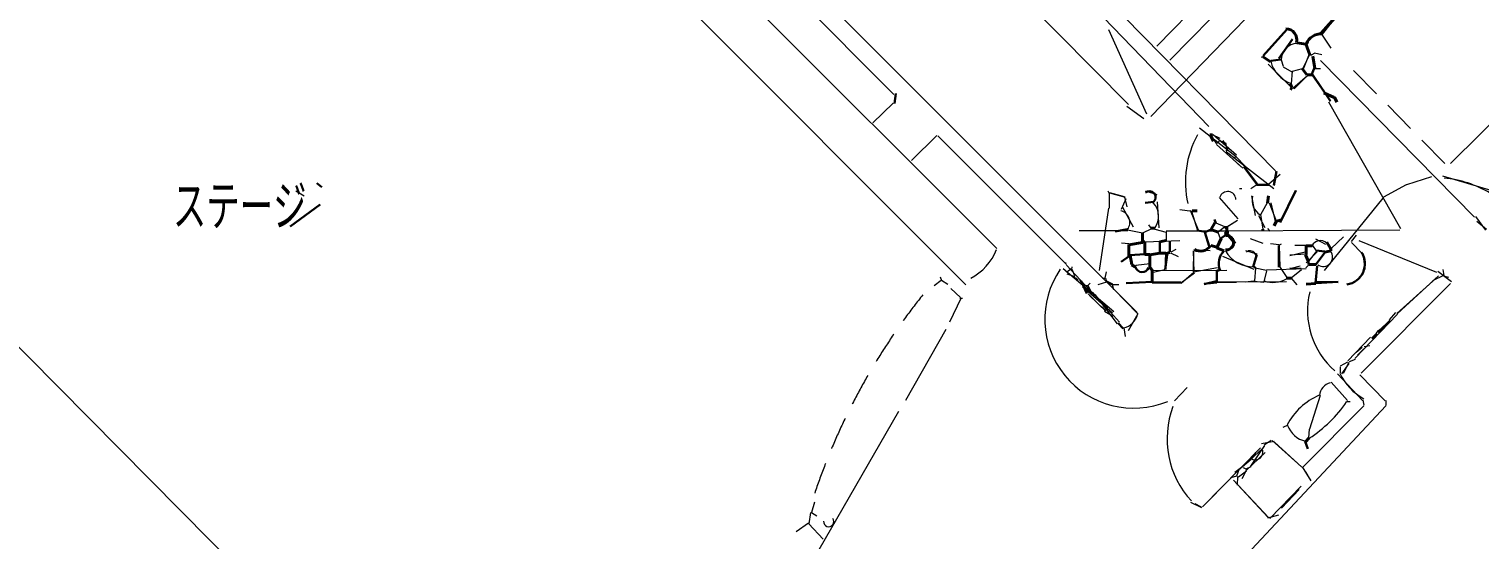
# Model space of a CAD drawing. Header units: millimetres. Extents: x -23299 to 140949, y -27274 to 87783.
# Drawn here: x 93866 to 113675, y 30488 to 37462 of the extents above; entities that cross this region are included whole.
import ezdxf

# ---------------------------------------------------------------- set-up
doc = ezdxf.new("R2010")
doc.units = ezdxf.units.MM
doc.linetypes.add('DASHED', pattern=[666.674799, 446.523571, -220.151228])
for name, color, linetype, lineweight in [('A_DASHED', 8, 'DASHED', 18), ('A_MED', 9, 'CONTINUOUS', 20), ('A_THIN', 8, 'CONTINUOUS', 15), ('CHECK', 2, 'CONTINUOUS', 35), ('P_NOMARK', 6, 'CONTINUOUS', 35), ('SYM', 4, 'CONTINUOUS', 25), ('TEXT', 7, 'CONTINUOUS', 13), ('TEXT_SHAPE', 7, 'CONTINUOUS', 30)]:
    doc.layers.add(name, color=color, linetype=linetype, lineweight=lineweight)
doc.styles.add('JP', font='msgothic.ttc')

msp = doc.modelspace()

# ---------------------------------------------------------------- linework, layer by layer
at = {"layer": 'A_DASHED', "lineweight": 15}
msp.add_line((111961, 36897), (113220, 35615), dxfattribs=at)
msp.add_arc((113007, 28296), 8871, 141.3727, 161.3918, dxfattribs=at)
at = {"layer": 'A_MED', "lineweight": 20}
for p, q in [((108887, 36432), (104503, 40859)), ((111027, 38161), (109190, 36266)), ((108613, 37454), (109134, 36303)), ((111046, 37459), (110726, 37096)), ((110733, 37089), (110700, 37071)), ((111358, 37108), (111262, 36918)), ((111354, 37118), (111275, 36915)), ((110797, 36983), (111096, 36680)), ((110971, 37041), (111000, 36954)), ((110999, 36948), (111116, 36878)), ((111124, 36886), (111110, 36716)), ((111257, 36919), (111122, 36882)), ((111334, 36824), (111131, 36652)), ((111332, 36827), (111151, 36646)), ((112607, 34735), (111623, 36462)), ((108866, 36411), (109094, 36240)), ((106268, 36007), (105924, 35666)), ((106282, 36004), (108041, 34250)), ((110022, 36027), (110135, 35970)), ((110447, 35561), (110091, 35886)), ((113027, 35445), (112684, 35336)), ((97510, 35254), (97627, 35184)), ((108604, 35252), (108622, 35218)), ((108623, 35219), (108622, 35015)), ((108623, 35219), (108623, 35117)), ((108625, 35227), (108842, 35169)), ((108627, 35232), (108828, 35176)), ((108850, 35146), (108785, 34999)), ((108830, 35169), (108862, 35035)), ((109120, 35253), (109273, 35205)), ((109278, 35104), (109303, 34749)), ((110126, 35163), (110379, 34873)), ((110126, 35163), (110379, 34873)), ((110569, 35184), (110615, 34916)), ((110781, 35088), (110692, 34928)), ((110808, 35089), (110902, 34842)), ((110830, 35088), (110893, 34816)), ((111174, 35257), (110977, 34861)), ((108489, 34167), (108620, 35017)), ((108805, 35030), (108949, 34764)), ((109588, 34998), (109757, 34976)), ((110661, 34915), (110747, 34752)), ((110690, 34930), (110720, 34728)), ((108879, 34709), (108214, 34709)), ((108875, 34723), (109080, 34682)), ((109201, 34734), (109079, 34674)), ((109245, 34731), (109400, 34691)), ((109400, 34692), (109400, 34572)), ((110081, 34816), (110200, 34767)), ((110374, 34849), (110231, 34759)), ((108790, 34545), (108893, 34535)), ((109586, 34573), (109112, 34554)), ((110825, 34536), (110943, 34519)), ((110973, 34524), (110940, 34506)), ((111161, 34513), (111314, 34510)), ((111400, 34505), (111450, 34436)), ((111822, 34624), (111654, 34467)), ((111996, 34650), (111929, 34564)), ((111932, 34546), (112079, 34400)), ((109460, 34405), (109563, 34358)), ((109534, 34454), (109467, 34418)), ((109772, 34436), (109779, 34147)), ((109774, 34436), (109772, 34147)), ((110483, 34437), (110638, 34392)), ((111313, 34389), (111092, 34373)), ((111301, 34416), (111093, 34366)), ((112090, 34403), (112115, 34181)), ((106313, 34079), (106333, 34029)), ((108141, 34095), (108159, 34061)), ((109382, 34177), (109205, 34135)), ((110228, 34166), (109212, 34163)), ((109788, 34129), (109602, 33991)), ((109778, 34138), (109605, 33988)), ((110102, 34204), (109775, 34144)), ((110620, 34198), (110610, 34027)), ((110771, 34175), (111312, 34194)), ((110950, 34222), (111051, 34069)), ((108243, 33992), (108277, 33958)), ((108279, 33960), (108330, 33960)), ((108331, 33961), (108384, 33855)), ((108572, 34063), (108588, 34012)), ((111045, 34010), (110092, 34007)), ((110092, 34002), (110363, 34005)), ((110601, 34020), (110482, 34007)), ((110599, 34019), (110735, 34007)), ((113286, 33988), (112067, 32764)), ((108648, 33568), (108668, 33535)), ((109016, 33576), (108881, 33341)), ((108823, 33382), (108839, 33263)), ((111655, 32642), (111878, 32390)), ((111503, 32458), (111360, 32000)), ((111863, 32376), (111914, 32376)), ((112089, 32394), (112100, 32326)), ((112403, 32393), (112403, 32325)), ((111065, 32055), (110997, 32021)), ((111354, 32002), (111345, 31883)), ((110689, 31745), (109899, 30940)), ((110704, 31806), (110875, 31837)), ((110493, 31436), (110752, 31681)), ((110323, 31305), (110790, 30800)), ((111218, 31177), (110976, 30921)), ((109735, 31006), (109885, 30933)), ((110792, 30789), (110941, 30830))]:
    msp.add_line(p, q, dxfattribs=at)
for centre, radius, start, end in [((111194, 37043), 220, 90.9333, 180.7084), ((109031, 34905), 268, 323.2389, 44.1088), ((110242, 35132), 112, 1.3507, 161.9071), ((110242, 35132), 112, 1.3507, 161.9071), ((110802, 35122), 228, 164.6632, 239.517), ((108741, 34822), 164, 324.4284, 75.6833), ((111507, 34450), 124, 47.9278, 153.5231), ((106392, 34719), 741, 297.1953, 338.7534), ((110547, 34352), 83.2, 315.9717, 127.3128), ((111546, 34350), 129, 235.5821, 38.9164), ((111842, 34253), 277, 275.911, 344.831), ((110860, 34369), 366, 250.7923, 300.3263), ((111694, 32441), 200, 104.8571, 174.3655), ((111852, 31633), 905, 113.5858, 151.9072), ((110419, 33346), 1742, 302.5478, 326.1293), ((111391, 32178), 354, 201.0118, 255.5606)]:
    msp.add_arc(centre, radius, start, end, dxfattribs=at)
at = {"layer": 'A_THIN', "lineweight": 15}
for p, q in [((99031, 42524), (107087, 34468)), ((98582, 42067), (106664, 33971)), ((100946, 41313), (105681, 36570)), ((109450, 37035), (113126, 40782)), ((112512, 40540), (109276, 37228)), ((109006, 33592), (103672, 38926)), ((110896, 35527), (108412, 38053)), ((109982, 36133), (108221, 37958)), ((111524, 37393), (111650, 37201)), ((115071, 37395), (113284, 35627)), ((111359, 37108), (111393, 37108)), ((111425, 37128), (111392, 37110)), ((111429, 37136), (111530, 37115)), ((111426, 36921), (111511, 36921)), ((113613, 34893), (111508, 37032)), ((105673, 36448), (105396, 36182)), ((110359, 35719), (109855, 36109)), ((109999, 36030), (110033, 36030)), ((109999, 36019), (110033, 36019)), ((110022, 35994), (110089, 35893)), ((110363, 35739), (110043, 36018)), ((110130, 35938), (110096, 35904)), ((110136, 35939), (110215, 35904)), ((110176, 35939), (110248, 35821)), ((110215, 35900), (110219, 35832)), ((110215, 35812), (110232, 35795)), ((110871, 35279), (110222, 35786)), ((110311, 35686), (110428, 35582)), ((110352, 35715), (110318, 35697)), ((110356, 35717), (110477, 35596)), ((110459, 35598), (110492, 35564)), ((110960, 35477), (110804, 35344)), ((113176, 35459), (113852, 35257)), ((110402, 35287), (110436, 35287)), ((110642, 35334), (110559, 35280)), ((112681, 35336), (112370, 35168)), ((99721, 27079), (91669, 35191)), ((111566, 34164), (112366, 35154)), ((109730, 34989), (109840, 34720)), ((109748, 34978), (109831, 34711)), ((113629, 34902), (113764, 34717)), ((109160, 34791), (109195, 34741)), ((109400, 34704), (112593, 34722)), ((109400, 34707), (110705, 34714)), ((110105, 34689), (110138, 34604)), ((110198, 34758), (110113, 34690)), ((110374, 34850), (110204, 34741)), ((110247, 34708), (110247, 34674)), ((110705, 34725), (110739, 34725)), ((110785, 34738), (110819, 34704)), ((113646, 34839), (113777, 34732)), ((110551, 34604), (110721, 34538)), ((111584, 34521), (111447, 34595)), ((112033, 34574), (113096, 34142)), ((110001, 34434), (109778, 34446)), ((110170, 34360), (110600, 34182)), ((111455, 34430), (111351, 34296)), ((108685, 33603), (107995, 34187)), ((108421, 33829), (108038, 34240)), ((108105, 34189), (108042, 34139)), ((108045, 34120), (108142, 34089)), ((108111, 34215), (108110, 34181)), ((108114, 34183), (108149, 34098)), ((108582, 34148), (108564, 34063)), ((109177, 34255), (108989, 34233)), ((110619, 34203), (110771, 34170)), ((110772, 34163), (110734, 34011)), ((111092, 34204), (111245, 34200)), ((111093, 34194), (111233, 34228)), ((111250, 34173), (111109, 34061)), ((111342, 34236), (111308, 34202)), ((113122, 34095), (112556, 33574)), ((113190, 34099), (113039, 34027)), ((113111, 34157), (113299, 34018)), ((113181, 34181), (113196, 34096)), ((113191, 34091), (113259, 34075)), ((106329, 34031), (106231, 33958)), ((106333, 34032), (106418, 33981)), ((106459, 33920), (106592, 33798)), ((108165, 34066), (108199, 34032)), ((108216, 34032), (108249, 33998)), ((108667, 33583), (108258, 33942)), ((108364, 33994), (108330, 33960)), ((108331, 33961), (108365, 33893)), ((108356, 33894), (108344, 33859)), ((108585, 34007), (108468, 33970)), ((108533, 34062), (108567, 34062)), ((108665, 33976), (108681, 33908)), ((108669, 33977), (108753, 33977)), ((108688, 33911), (109013, 33576)), ((111107, 34060), (111187, 33971)), ((113046, 34020), (112551, 33579)), ((106598, 33783), (106443, 33461)), ((106584, 33790), (106618, 33790)), ((108337, 33849), (108523, 33662)), ((108352, 33826), (108549, 33638)), ((108764, 33462), (108396, 33870)), ((108736, 33436), (108432, 33840)), ((108552, 33693), (108603, 33660)), ((108528, 33668), (108564, 33618)), ((108559, 33609), (108644, 33559)), ((108604, 33649), (108570, 33615)), ((112560, 33572), (111979, 32963)), ((112535, 33594), (112450, 33492)), ((105846, 32397), (106397, 33364)), ((112304, 33351), (112270, 33317)), ((111885, 32933), (112195, 33254)), ((112080, 33117), (111996, 33047)), ((112100, 33095), (112015, 33009)), ((112184, 33136), (112104, 33122)), ((111878, 32913), (111777, 32860)), ((111895, 32895), (111795, 32757)), ((111899, 32908), (111819, 32759)), ((111985, 32953), (111900, 32920)), ((111740, 32756), (112083, 32392)), ((111777, 32853), (111780, 32768)), ((112048, 32744), (112395, 32389)), ((109689, 32570), (109516, 32387)), ((112404, 32320), (110439, 30223)), ((112103, 32317), (111273, 31485)), ((105745, 32243), (103627, 28576)), ((110406, 31455), (110712, 31732)), ((110745, 31777), (110552, 31497)), ((110739, 31786), (110837, 31849)), ((110850, 31844), (111202, 31530)), ((110879, 31821), (111256, 31480)), ((110564, 31587), (110443, 31487)), ((110620, 31681), (110569, 31596)), ((110283, 31333), (109899, 30940)), ((110367, 31360), (110282, 31337)), ((110448, 31489), (110338, 31409)), ((110397, 31459), (110362, 31358)), ((110377, 31356), (110372, 31237)), ((110497, 31426), (110391, 31347)), ((110501, 31443), (110436, 31323)), ((110455, 31477), (110488, 31459)), ((110557, 31488), (110489, 31453)), ((111261, 31488), (111378, 31297)), ((111301, 31424), (111333, 31372)), ((110384, 31236), (110802, 30790)), ((110819, 30781), (111246, 31221)), ((104597, 31002), (104554, 30864)), ((109884, 30934), (109798, 30982)), ((104515, 30718), (104346, 30598)), ((104518, 30708), (104717, 30499)), ((104542, 30865), (104519, 30710)), ((104557, 30865), (104627, 30819))]:
    msp.add_line(p, q, dxfattribs=at)
for centre, radius, start, end in [((110997, 35375), 1333, 151.1362, 192.7618), ((113076, 33994), 1438, 58.5862, 85.173), ((110590, 34658), 441, 210.4132, 271.3647), ((108957, 33501), 1214, 145.7301, 292.5555), ((112422, 33617), 1090, 166.3635, 228.9483), ((108770, 33623), 246, 281.3113, 346.906), ((112463, 33081), 758, 204.6115, 241.5896), ((110660, 31867), 1246, 159.2854, 222.7665), ((110619, 31686), 105, 242.9972, 14.4071), ((104791, 30740), 71, 177.4001, 36.0909)]:
    msp.add_arc(centre, radius, start, end, dxfattribs=at)
at = {"layer": 'CHECK', "lineweight": 30}
msp.add_line((105706, 36580), (105688, 36444), dxfattribs=at)
at = {"layer": 'CHECK', "lineweight": 15}
for p, q in [((111466, 34419), (111315, 34269)), ((107962, 34227), (107962, 34227)), ((108034, 34264), (108027, 34268)), ((108194, 33994), (108194, 33994)), ((108218, 33996), (108218, 33996)), ((108223, 34007), (108223, 34007)), ((108229, 33960), (108229, 33960)), ((108346, 33880), (108343, 33878)), ((108363, 33814), (108363, 33814)), ((108394, 33865), (108394, 33865)), ((108579, 33676), (108579, 33676)), ((108547, 33641), (108547, 33641)), ((108587, 33633), (108587, 33633))]:
    msp.add_line(p, q, dxfattribs=at)
at = {"layer": 'P_NOMARK', "lineweight": 40}
for p, q in [((111878, 37838), (111530, 37397)), ((111741, 37656), (111519, 37407))]:
    msp.add_line(p, q, dxfattribs=at)
at = {"layer": 'SYM', "lineweight": 40}
msp.add_arc((111515, 37186), 210, 86.0123, 159.96, dxfattribs=at)
at = {"layer": 'SYM', "lineweight": 20}
msp.add_arc((111263, 37138), 449, 195.0424, 249.276, dxfattribs=at)
at = {"layer": 'TEXT_SHAPE', "lineweight": 30}
for p, q in [((111049, 37456), (110727, 37095)), ((111125, 37324), (110940, 37061)), ((110969, 37044), (110833, 37028)), ((111422, 36922), (111387, 36837)), ((111396, 36839), (111563, 36599)), ((111399, 36841), (111646, 36475)), ((110464, 35582), (110645, 35342)), ((110485, 35557), (110646, 35343)), ((110909, 35523), (110873, 35326)), ((97798, 35356), (97865, 35304)), ((110640, 35333), (110809, 35337)), ((97845, 35068), (97432, 34768)), ((109232, 35104), (109113, 35088)), ((111174, 35257), (110957, 34820)), ((108875, 34728), (108705, 34697)), ((109824, 34712), (109942, 34692)), ((109928, 34687), (109991, 34498)), ((110025, 34730), (109942, 34692)), ((110068, 34817), (110018, 34731)), ((110060, 34861), (110080, 34811)), ((110197, 34759), (110230, 34759)), ((109315, 34555), (109314, 34402)), ((109450, 34572), (109450, 34419)), ((110218, 34651), (110148, 34602)), ((110939, 34504), (110949, 34215)), ((110941, 34508), (110940, 34210)), ((108895, 34362), (108788, 34284)), ((109111, 34389), (108907, 34377)), ((109419, 34411), (109388, 34180)), ((109401, 34402), (109392, 34181)), ((110640, 34384), (110592, 34217)), ((111346, 34300), (111346, 34249)), ((111572, 34415), (111446, 34250)), ((111449, 34439), (111568, 34427)), ((110092, 34164), (110126, 34164)), ((110092, 34164), (110092, 34011)), ((110604, 34218), (110620, 34201)), ((111466, 34231), (111442, 33994)), ((108241, 34019), (108318, 33852)), ((108586, 34015), (108669, 33977)), ((109211, 34013), (108855, 33995)), ((109211, 34013), (108855, 33995)), ((109600, 34003), (109211, 34004)), ((109600, 34004), (109211, 34000)), ((110089, 34021), (109921, 33981)), ((110092, 34004), (109921, 33984)), ((111447, 33993), (111750, 34013)), ((111447, 34011), (111752, 34006)), ((112461, 33482), (112299, 33321)), ((112462, 33481), (112313, 33341)), ((108746, 33445), (108814, 33376)), ((112278, 33308), (112210, 33240)), ((111298, 31830), (111338, 31731))]:
    msp.add_line(p, q, dxfattribs=at)
at = {"layer": 'TEXT_SHAPE', "lineweight": 40}
for p, q in [((111190, 37274), (111308, 37257)), ((111308, 37261), (111365, 37110)), ((110726, 37083), (110827, 37014)), ((111403, 37093), (111434, 36922)), ((111257, 36921), (111323, 36835)), ((111100, 36715), (111116, 36664)), ((111118, 36666), (111100, 36633)), ((111324, 36836), (111392, 36836)), ((111557, 36591), (111695, 36529)), ((111699, 36531), (111734, 36464)), ((110004, 36016), (110048, 35933)), ((110801, 35186), (110787, 35083)), ((109757, 34981), (109825, 34981)), ((109078, 34675), (109078, 34555)), ((109197, 34743), (109248, 34743)), ((110026, 34722), (110110, 34687)), ((110206, 34696), (110346, 34534)), ((110229, 34709), (110211, 34658)), ((110230, 34759), (110230, 34708)), ((110910, 34843), (110876, 34775)), ((110977, 34857), (110909, 34841)), ((108891, 34521), (108891, 34368)), ((109079, 34549), (108892, 34518)), ((109078, 34555), (109112, 34555)), ((109112, 34555), (109111, 34385)), ((109399, 34576), (109314, 34558)), ((110010, 34506), (110093, 34486)), ((110090, 34476), (110195, 34436)), ((110154, 34602), (110096, 34486)), ((111314, 34504), (111313, 34385)), ((111314, 34504), (111398, 34504)), ((111595, 34551), (111648, 34467)), ((111652, 34470), (111652, 34436)), ((108911, 34369), (108930, 34249)), ((109111, 34385), (109179, 34385)), ((109179, 34385), (109178, 34249)), ((109314, 34401), (109179, 34381)), ((109314, 34402), (109399, 34402)), ((109451, 34413), (109400, 34399)), ((111307, 34382), (111340, 34297)), ((111652, 34433), (111568, 34416)), ((108927, 34244), (108989, 34210)), ((109178, 34249), (109178, 34198)), ((109182, 34202), (109216, 34168)), ((109211, 34164), (109211, 34011)), ((111346, 34249), (111448, 34249)), ((111041, 34061), (111108, 34061)), ((111312, 33980), (111447, 33989)), ((111355, 31881), (111305, 31828))]:
    msp.add_line(p, q, dxfattribs=at)
for centre, radius, start, end in [((111033, 37313), 153, 347.6167, 88.0648), ((109870, 34595), 164, 239.6487, 326.8977), ((110225, 34547), 98.4, 263.4456, 96.0903)]:
    msp.add_arc(centre, radius, start, end, dxfattribs=at)
at = {"layer": 'TEXT_SHAPE', "lineweight": 30}
for centre, radius, start, end in [((109173, 35165), 84.8, 312.3006, 129.5621), ((110361, 34259), 242, 133.1284, 202.1901), ((111833, 34256), 283, 277.6564, 33.8512), ((109073, 34239), 95.5, 196.3242, 338.8095)]:
    msp.add_arc(centre, radius, start, end, dxfattribs=at)

# ---------------------------------------------------------------- texts
at = {"layer": 'TEXT', "style": 'JP', "width": 0.614281}
msp.add_text('ステージ', height=544.6, rotation=-0.0129, dxfattribs=at).set_placement((95832, 34780))

doc.saveas('drawing.dxf')
